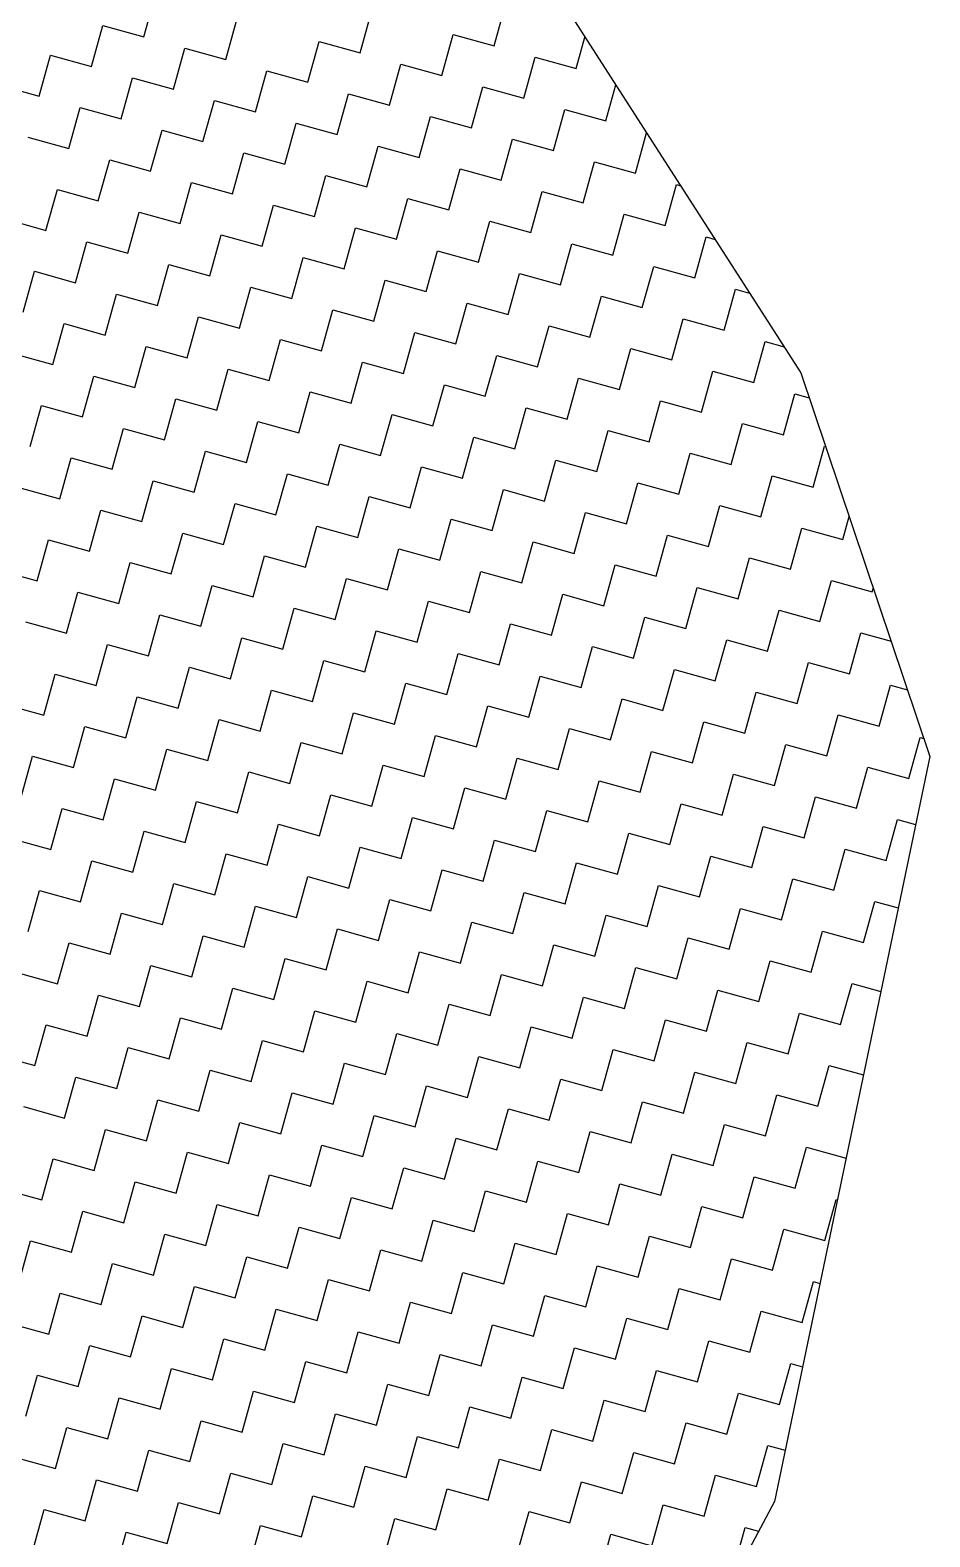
# Model space of a CAD drawing. Header units: metres. Extents: x 291974 to 293244, y 2020596 to 2023640.
# Drawn here: x 292738.7 to 292791.6, y 2022750.4 to 2022839.1 of the extents above; entities that cross this region are included whole.
import ezdxf

# ---------------------------------------------------------------- set-up
doc = ezdxf.new("R2010")
doc.units = ezdxf.units.M
doc.header["$MEASUREMENT"] = 0
doc.layers.add('POLY_HATCH', color=12, linetype='Continuous')

msp = doc.modelspace()

# ---------------------------------------------------------------- linework, layer by layer
at = {"layer": 'POLY_HATCH'}
for p, q in [((292752.433, 2022868.002), (292783.997, 2022818.911)), ((292783.997, 2022818.911), (292791.591, 2022796.335)), ((292791.591, 2022796.335), (292782.449, 2022752.513)), ((292782.449, 2022752.513), (292779.935, 2022747.792))]:
    msp.add_line(p, q, dxfattribs=at)
at = {"layer": 'POLY_HATCH', "linetype": 'Continuous'}
for p, q in [((292745.345, 2022838.669), (292746.013, 2022841.079)), ((292765.966, 2022838.141), (292766.634, 2022840.552)), ((292742.266, 2022836.927), (292742.934, 2022839.337)), ((292742.934, 2022839.337), (292745.345, 2022838.669)), ((292750.166, 2022837.332), (292750.834, 2022839.742)), ((292758.066, 2022837.737), (292758.734, 2022840.147)), ((292762.887, 2022836.399), (292763.555, 2022838.81)), ((292763.555, 2022838.81), (292765.966, 2022838.141)), ((292770.787, 2022836.804), (292771.301, 2022838.657)), ((292739.187, 2022835.185), (292739.855, 2022837.595)), ((292739.855, 2022837.595), (292742.266, 2022836.927)), ((292747.087, 2022835.59), (292747.755, 2022838)), ((292747.755, 2022838), (292750.166, 2022837.332)), ((292754.987, 2022835.995), (292755.655, 2022838.405)), ((292755.655, 2022838.405), (292758.066, 2022837.737)), ((292751.908, 2022834.253), (292752.576, 2022836.663)), ((292752.576, 2022836.663), (292754.987, 2022835.995)), ((292759.808, 2022834.658), (292760.476, 2022837.068)), ((292760.476, 2022837.068), (292762.887, 2022836.399)), ((292767.708, 2022835.062), (292768.376, 2022837.473)), ((292768.376, 2022837.473), (292770.787, 2022836.804)), ((292736.776, 2022835.854), (292739.187, 2022835.185)), ((292744.008, 2022833.848), (292744.676, 2022836.258)), ((292744.676, 2022836.258), (292747.087, 2022835.59)), ((292772.528, 2022833.725), (292773.114, 2022835.837)), ((292748.829, 2022832.511), (292749.497, 2022834.921)), ((292749.497, 2022834.921), (292751.908, 2022834.253)), ((292756.729, 2022832.916), (292757.397, 2022835.326)), ((292757.397, 2022835.326), (292759.808, 2022834.658)), ((292764.629, 2022833.32), (292765.297, 2022835.731)), ((292765.297, 2022835.731), (292767.708, 2022835.062)), ((292740.929, 2022832.106), (292741.597, 2022834.516)), ((292741.597, 2022834.516), (292744.008, 2022833.848)), ((292761.55, 2022831.579), (292762.218, 2022833.989)), ((292762.218, 2022833.989), (292764.629, 2022833.32)), ((292769.449, 2022831.983), (292770.118, 2022834.394)), ((292770.118, 2022834.394), (292772.528, 2022833.725)), ((292745.75, 2022830.769), (292746.418, 2022833.179)), ((292746.418, 2022833.179), (292748.829, 2022832.511)), ((292753.65, 2022831.174), (292754.318, 2022833.584)), ((292754.318, 2022833.584), (292756.729, 2022832.916)), ((292738.518, 2022832.775), (292740.929, 2022832.106)), ((292758.471, 2022829.837), (292759.139, 2022832.247)), ((292759.139, 2022832.247), (292761.55, 2022831.579)), ((292766.37, 2022830.241), (292767.039, 2022832.652)), ((292767.039, 2022832.652), (292769.449, 2022831.983)), ((292774.27, 2022830.646), (292774.928, 2022833.016)), ((292742.671, 2022829.027), (292743.339, 2022831.437)), ((292743.339, 2022831.437), (292745.75, 2022830.769)), ((292750.571, 2022829.432), (292751.239, 2022831.842)), ((292751.239, 2022831.842), (292753.65, 2022831.174)), ((292755.392, 2022828.095), (292756.06, 2022830.505)), ((292756.06, 2022830.505), (292758.471, 2022829.837)), ((292763.291, 2022828.5), (292763.96, 2022830.91)), ((292763.96, 2022830.91), (292766.37, 2022830.241)), ((292771.191, 2022828.904), (292771.86, 2022831.315)), ((292771.86, 2022831.315), (292774.27, 2022830.646)), ((292739.592, 2022827.285), (292740.26, 2022829.696)), ((292740.26, 2022829.696), (292742.671, 2022829.027)), ((292747.492, 2022827.69), (292748.16, 2022830.1)), ((292748.16, 2022830.1), (292750.571, 2022829.432)), ((292768.112, 2022827.162), (292768.781, 2022829.573)), ((292768.781, 2022829.573), (292771.191, 2022828.904)), ((292776.012, 2022827.567), (292776.681, 2022829.978)), ((292776.681, 2022829.978), (292776.925, 2022829.91)), ((292752.313, 2022826.353), (292752.981, 2022828.763)), ((292752.981, 2022828.763), (292755.392, 2022828.095)), ((292760.212, 2022826.758), (292760.881, 2022829.168)), ((292760.881, 2022829.168), (292763.291, 2022828.5)), ((292737.181, 2022827.954), (292739.592, 2022827.285)), ((292744.413, 2022825.948), (292745.081, 2022828.358)), ((292745.081, 2022828.358), (292747.492, 2022827.69)), ((292765.033, 2022825.421), (292765.702, 2022827.831)), ((292765.702, 2022827.831), (292768.112, 2022827.162)), ((292772.933, 2022825.825), (292773.602, 2022828.236)), ((292773.602, 2022828.236), (292776.012, 2022827.567)), ((292749.234, 2022824.611), (292749.902, 2022827.021)), ((292749.902, 2022827.021), (292752.313, 2022826.353)), ((292757.133, 2022825.016), (292757.802, 2022827.426)), ((292757.802, 2022827.426), (292760.212, 2022826.758)), ((292777.754, 2022824.488), (292778.423, 2022826.899)), ((292778.423, 2022826.899), (292778.956, 2022826.751)), ((292741.334, 2022824.206), (292742.002, 2022826.617)), ((292742.002, 2022826.617), (292744.413, 2022825.948)), ((292761.954, 2022823.679), (292762.623, 2022826.089)), ((292762.623, 2022826.089), (292765.033, 2022825.421)), ((292769.854, 2022824.083), (292770.523, 2022826.494)), ((292770.523, 2022826.494), (292772.933, 2022825.825)), ((292746.155, 2022822.869), (292746.823, 2022825.279)), ((292746.823, 2022825.279), (292749.234, 2022824.611)), ((292754.054, 2022823.274), (292754.723, 2022825.684)), ((292754.723, 2022825.684), (292757.133, 2022825.016)), ((292774.675, 2022822.746), (292775.344, 2022825.157)), ((292775.344, 2022825.157), (292777.754, 2022824.488)), ((292738.255, 2022822.464), (292738.923, 2022824.875)), ((292738.923, 2022824.875), (292741.334, 2022824.206)), ((292758.875, 2022821.937), (292759.544, 2022824.347)), ((292759.544, 2022824.347), (292761.954, 2022823.679)), ((292766.775, 2022822.342), (292767.444, 2022824.752)), ((292767.444, 2022824.752), (292769.854, 2022824.083)), ((292743.076, 2022821.127), (292743.744, 2022823.538)), ((292743.744, 2022823.538), (292746.155, 2022822.869)), ((292750.975, 2022821.532), (292751.644, 2022823.942)), ((292751.644, 2022823.942), (292754.054, 2022823.274)), ((292771.596, 2022821.004), (292772.265, 2022823.415)), ((292772.265, 2022823.415), (292774.675, 2022822.746)), ((292779.496, 2022821.409), (292780.165, 2022823.82)), ((292780.165, 2022823.82), (292780.987, 2022823.592)), ((292755.796, 2022820.195), (292756.465, 2022822.605)), ((292756.465, 2022822.605), (292758.875, 2022821.937)), ((292763.696, 2022820.6), (292764.365, 2022823.01)), ((292764.365, 2022823.01), (292766.775, 2022822.342)), ((292739.997, 2022819.385), (292740.665, 2022821.796)), ((292740.665, 2022821.796), (292743.076, 2022821.127)), ((292747.896, 2022819.79), (292748.565, 2022822.2)), ((292748.565, 2022822.2), (292750.975, 2022821.532)), ((292768.517, 2022819.263), (292769.186, 2022821.673)), ((292769.186, 2022821.673), (292771.596, 2022821.004)), ((292776.417, 2022819.667), (292777.086, 2022822.078)), ((292777.086, 2022822.078), (292779.496, 2022821.409)), ((292752.717, 2022818.453), (292753.386, 2022820.863)), ((292753.386, 2022820.863), (292755.796, 2022820.195)), ((292760.617, 2022818.858), (292761.286, 2022821.268)), ((292761.286, 2022821.268), (292763.696, 2022820.6)), ((292781.238, 2022818.33), (292781.907, 2022820.741)), ((292781.907, 2022820.741), (292783.019, 2022820.432)), ((292737.586, 2022820.054), (292739.997, 2022819.385)), ((292744.817, 2022818.048), (292745.486, 2022820.459)), ((292745.486, 2022820.459), (292747.896, 2022819.79)), ((292765.438, 2022817.521), (292766.107, 2022819.931)), ((292766.107, 2022819.931), (292768.517, 2022819.263)), ((292773.338, 2022817.925), (292774.007, 2022820.336)), ((292774.007, 2022820.336), (292776.417, 2022819.667)), ((292749.638, 2022816.711), (292750.307, 2022819.121)), ((292750.307, 2022819.121), (292752.717, 2022818.453)), ((292757.538, 2022817.116), (292758.207, 2022819.526)), ((292758.207, 2022819.526), (292760.617, 2022818.858)), ((292778.159, 2022816.588), (292778.828, 2022818.999)), ((292778.828, 2022818.999), (292781.238, 2022818.33)), ((292741.738, 2022816.306), (292742.407, 2022818.717)), ((292742.407, 2022818.717), (292744.817, 2022818.048)), ((292762.359, 2022815.779), (292763.028, 2022818.189)), ((292763.028, 2022818.189), (292765.438, 2022817.521)), ((292770.259, 2022816.184), (292770.928, 2022818.594)), ((292770.928, 2022818.594), (292773.338, 2022817.925)), ((292746.559, 2022814.969), (292747.228, 2022817.38)), ((292747.228, 2022817.38), (292749.638, 2022816.711)), ((292754.459, 2022815.374), (292755.128, 2022817.784)), ((292755.128, 2022817.784), (292757.538, 2022817.116)), ((292775.08, 2022814.846), (292775.749, 2022817.257)), ((292775.749, 2022817.257), (292778.159, 2022816.588)), ((292782.98, 2022815.251), (292783.649, 2022817.662)), ((292783.649, 2022817.662), (292784.496, 2022817.427)), ((292738.659, 2022814.564), (292739.328, 2022816.975)), ((292739.328, 2022816.975), (292741.738, 2022816.306)), ((292759.28, 2022814.037), (292759.949, 2022816.447)), ((292759.949, 2022816.447), (292762.359, 2022815.779)), ((292767.18, 2022814.442), (292767.849, 2022816.852)), ((292767.849, 2022816.852), (292770.259, 2022816.184)), ((292743.48, 2022813.227), (292744.149, 2022815.638)), ((292744.149, 2022815.638), (292746.559, 2022814.969)), ((292751.38, 2022813.632), (292752.049, 2022816.042)), ((292752.049, 2022816.042), (292754.459, 2022815.374)), ((292772.001, 2022813.105), (292772.67, 2022815.515)), ((292772.67, 2022815.515), (292775.08, 2022814.846)), ((292779.901, 2022813.509), (292780.57, 2022815.92)), ((292780.57, 2022815.92), (292782.98, 2022815.251)), ((292756.201, 2022812.295), (292756.87, 2022814.705)), ((292756.87, 2022814.705), (292759.28, 2022814.037)), ((292764.101, 2022812.7), (292764.77, 2022815.11)), ((292764.77, 2022815.11), (292767.18, 2022814.442)), ((292784.722, 2022812.172), (292785.39, 2022814.583)), ((292785.39, 2022814.583), (292785.459, 2022814.564)), ((292740.401, 2022811.485), (292741.07, 2022813.896)), ((292741.07, 2022813.896), (292743.48, 2022813.227)), ((292748.301, 2022811.89), (292748.97, 2022814.301)), ((292748.97, 2022814.301), (292751.38, 2022813.632)), ((292768.922, 2022811.363), (292769.591, 2022813.773)), ((292769.591, 2022813.773), (292772.001, 2022813.105)), ((292776.822, 2022811.767), (292777.491, 2022814.178)), ((292777.491, 2022814.178), (292779.901, 2022813.509)), ((292753.122, 2022810.553), (292753.791, 2022812.963)), ((292753.791, 2022812.963), (292756.201, 2022812.295)), ((292761.022, 2022810.958), (292761.691, 2022813.368)), ((292761.691, 2022813.368), (292764.101, 2022812.7)), ((292781.643, 2022810.43), (292782.311, 2022812.841)), ((292782.311, 2022812.841), (292784.722, 2022812.172)), ((292737.991, 2022812.154), (292740.401, 2022811.485)), ((292745.222, 2022810.148), (292745.891, 2022812.559)), ((292745.891, 2022812.559), (292748.301, 2022811.89)), ((292765.843, 2022809.621), (292766.512, 2022812.031)), ((292766.512, 2022812.031), (292768.922, 2022811.363)), ((292773.743, 2022810.026), (292774.412, 2022812.436)), ((292774.412, 2022812.436), (292776.822, 2022811.767)), ((292750.043, 2022808.811), (292750.712, 2022811.222)), ((292750.712, 2022811.222), (292753.122, 2022810.553)), ((292757.943, 2022809.216), (292758.612, 2022811.626)), ((292758.612, 2022811.626), (292761.022, 2022810.958)), ((292778.564, 2022808.688), (292779.232, 2022811.099)), ((292779.232, 2022811.099), (292781.643, 2022810.43)), ((292742.143, 2022808.406), (292742.812, 2022810.817)), ((292742.812, 2022810.817), (292745.222, 2022810.148)), ((292762.764, 2022807.879), (292763.433, 2022810.289)), ((292763.433, 2022810.289), (292765.843, 2022809.621)), ((292770.664, 2022808.284), (292771.333, 2022810.694)), ((292771.333, 2022810.694), (292773.743, 2022810.026)), ((292786.464, 2022809.093), (292786.841, 2022810.455)), ((292746.964, 2022807.069), (292747.633, 2022809.48)), ((292747.633, 2022809.48), (292750.043, 2022808.811)), ((292754.864, 2022807.474), (292755.533, 2022809.884)), ((292755.533, 2022809.884), (292757.943, 2022809.216)), ((292775.485, 2022806.947), (292776.153, 2022809.357)), ((292776.153, 2022809.357), (292778.564, 2022808.688)), ((292783.385, 2022807.351), (292784.053, 2022809.762)), ((292784.053, 2022809.762), (292786.464, 2022809.093)), ((292739.064, 2022806.664), (292739.733, 2022809.075)), ((292739.733, 2022809.075), (292742.143, 2022808.406)), ((292759.685, 2022806.137), (292760.354, 2022808.547)), ((292760.354, 2022808.547), (292762.764, 2022807.879)), ((292767.585, 2022806.542), (292768.254, 2022808.952)), ((292768.254, 2022808.952), (292770.664, 2022808.284)), ((292743.885, 2022805.327), (292744.554, 2022807.738)), ((292744.554, 2022807.738), (292746.964, 2022807.069)), ((292751.785, 2022805.732), (292752.454, 2022808.143)), ((292752.454, 2022808.143), (292754.864, 2022807.474)), ((292772.406, 2022805.205), (292773.074, 2022807.615)), ((292773.074, 2022807.615), (292775.485, 2022806.947)), ((292780.306, 2022805.609), (292780.974, 2022808.02)), ((292780.974, 2022808.02), (292783.385, 2022807.351)), ((292736.654, 2022807.333), (292739.064, 2022806.664)), ((292756.606, 2022804.395), (292757.275, 2022806.805)), ((292757.275, 2022806.805), (292759.685, 2022806.137)), ((292764.506, 2022804.8), (292765.175, 2022807.21)), ((292765.175, 2022807.21), (292767.585, 2022806.542)), ((292785.127, 2022804.272), (292785.795, 2022806.683)), ((292785.795, 2022806.683), (292788.206, 2022806.014)), ((292740.806, 2022803.585), (292741.475, 2022805.996)), ((292741.475, 2022805.996), (292743.885, 2022805.327)), ((292748.706, 2022803.99), (292749.375, 2022806.401)), ((292749.375, 2022806.401), (292751.785, 2022805.732)), ((292769.327, 2022803.463), (292769.995, 2022805.873)), ((292769.995, 2022805.873), (292772.406, 2022805.205)), ((292777.227, 2022803.868), (292777.895, 2022806.278)), ((292777.895, 2022806.278), (292780.306, 2022805.609)), ((292788.206, 2022806.014), (292788.264, 2022806.225)), ((292753.527, 2022802.653), (292754.196, 2022805.064)), ((292754.196, 2022805.064), (292756.606, 2022804.395)), ((292761.427, 2022803.058), (292762.096, 2022805.468)), ((292762.096, 2022805.468), (292764.506, 2022804.8)), ((292782.048, 2022802.53), (292782.716, 2022804.941)), ((292782.716, 2022804.941), (292785.127, 2022804.272)), ((292738.396, 2022804.254), (292740.806, 2022803.585)), ((292745.627, 2022802.248), (292746.296, 2022804.659)), ((292746.296, 2022804.659), (292748.706, 2022803.99)), ((292766.248, 2022801.721), (292766.916, 2022804.131)), ((292766.916, 2022804.131), (292769.327, 2022803.463)), ((292774.148, 2022802.126), (292774.816, 2022804.536)), ((292774.816, 2022804.536), (292777.227, 2022803.868)), ((292750.448, 2022800.911), (292751.117, 2022803.322)), ((292751.117, 2022803.322), (292753.527, 2022802.653)), ((292758.348, 2022801.316), (292759.017, 2022803.726)), ((292759.017, 2022803.726), (292761.427, 2022803.058)), ((292778.969, 2022800.789), (292779.637, 2022803.199)), ((292779.637, 2022803.199), (292782.048, 2022802.53)), ((292786.869, 2022801.193), (292787.537, 2022803.604)), ((292787.537, 2022803.604), (292789.311, 2022803.112)), ((292742.548, 2022800.506), (292743.217, 2022802.917)), ((292743.217, 2022802.917), (292745.627, 2022802.248)), ((292763.169, 2022799.979), (292763.837, 2022802.389)), ((292763.837, 2022802.389), (292766.248, 2022801.721)), ((292771.069, 2022800.384), (292771.737, 2022802.794)), ((292771.737, 2022802.794), (292774.148, 2022802.126)), ((292747.369, 2022799.169), (292748.038, 2022801.58)), ((292748.038, 2022801.58), (292750.448, 2022800.911)), ((292755.269, 2022799.574), (292755.938, 2022801.985)), ((292755.938, 2022801.985), (292758.348, 2022801.316)), ((292775.89, 2022799.047), (292776.558, 2022801.457)), ((292776.558, 2022801.457), (292778.969, 2022800.789)), ((292783.79, 2022799.451), (292784.458, 2022801.862)), ((292784.458, 2022801.862), (292786.869, 2022801.193)), ((292739.469, 2022798.764), (292740.138, 2022801.175)), ((292740.138, 2022801.175), (292742.548, 2022800.506)), ((292760.09, 2022798.237), (292760.758, 2022800.647)), ((292760.758, 2022800.647), (292763.169, 2022799.979)), ((292767.99, 2022798.642), (292768.658, 2022801.052)), ((292768.658, 2022801.052), (292771.069, 2022800.384)), ((292788.611, 2022798.114), (292789.279, 2022800.525)), ((292789.279, 2022800.525), (292790.274, 2022800.249)), ((292737.059, 2022799.433), (292739.469, 2022798.764)), ((292744.29, 2022797.427), (292744.959, 2022799.838)), ((292744.959, 2022799.838), (292747.369, 2022799.169)), ((292752.19, 2022797.832), (292752.859, 2022800.243)), ((292752.859, 2022800.243), (292755.269, 2022799.574)), ((292772.811, 2022797.305), (292773.479, 2022799.715)), ((292773.479, 2022799.715), (292775.89, 2022799.047)), ((292780.711, 2022797.71), (292781.379, 2022800.12)), ((292781.379, 2022800.12), (292783.79, 2022799.451)), ((292757.011, 2022796.495), (292757.679, 2022798.906)), ((292757.679, 2022798.906), (292760.09, 2022798.237)), ((292764.911, 2022796.9), (292765.579, 2022799.31)), ((292765.579, 2022799.31), (292767.99, 2022798.642)), ((292785.532, 2022796.372), (292786.2, 2022798.783)), ((292786.2, 2022798.783), (292788.611, 2022798.114)), ((292741.211, 2022795.685), (292741.88, 2022798.096)), ((292741.88, 2022798.096), (292744.29, 2022797.427)), ((292749.111, 2022796.09), (292749.78, 2022798.501)), ((292749.78, 2022798.501), (292752.19, 2022797.832)), ((292769.732, 2022795.563), (292770.4, 2022797.973)), ((292770.4, 2022797.973), (292772.811, 2022797.305)), ((292777.632, 2022795.968), (292778.3, 2022798.378)), ((292778.3, 2022798.378), (292780.711, 2022797.71)), ((292746.032, 2022794.348), (292746.701, 2022796.759)), ((292746.701, 2022796.759), (292749.111, 2022796.09)), ((292753.932, 2022794.753), (292754.6, 2022797.164)), ((292754.6, 2022797.164), (292757.011, 2022796.495)), ((292761.832, 2022795.158), (292762.5, 2022797.568)), ((292762.5, 2022797.568), (292764.911, 2022796.9)), ((292782.453, 2022794.631), (292783.121, 2022797.041)), ((292783.121, 2022797.041), (292785.532, 2022796.372)), ((292790.353, 2022795.035), (292791.021, 2022797.446)), ((292791.021, 2022797.446), (292791.237, 2022797.386)), ((292738.132, 2022793.943), (292738.801, 2022796.354)), ((292738.801, 2022796.354), (292741.211, 2022795.685)), ((292766.653, 2022793.821), (292767.321, 2022796.231)), ((292767.321, 2022796.231), (292769.732, 2022795.563)), ((292774.553, 2022794.226), (292775.221, 2022796.636)), ((292775.221, 2022796.636), (292777.632, 2022795.968)), ((292742.953, 2022792.606), (292743.622, 2022795.017)), ((292743.622, 2022795.017), (292746.032, 2022794.348)), ((292750.853, 2022793.011), (292751.521, 2022795.422)), ((292751.521, 2022795.422), (292753.932, 2022794.753)), ((292758.753, 2022793.416), (292759.421, 2022795.827)), ((292759.421, 2022795.827), (292761.832, 2022795.158)), ((292779.374, 2022792.889), (292780.042, 2022795.299)), ((292780.042, 2022795.299), (292782.453, 2022794.631)), ((292787.274, 2022793.293), (292787.942, 2022795.704)), ((292787.942, 2022795.704), (292790.353, 2022795.035)), ((292763.574, 2022792.079), (292764.242, 2022794.489)), ((292764.242, 2022794.489), (292766.653, 2022793.821)), ((292771.474, 2022792.484), (292772.142, 2022794.894)), ((292772.142, 2022794.894), (292774.553, 2022794.226)), ((292739.874, 2022790.864), (292740.543, 2022793.275)), ((292740.543, 2022793.275), (292742.953, 2022792.606)), ((292747.774, 2022791.269), (292748.442, 2022793.68)), ((292748.442, 2022793.68), (292750.853, 2022793.011)), ((292755.674, 2022791.674), (292756.342, 2022794.085)), ((292756.342, 2022794.085), (292758.753, 2022793.416)), ((292776.295, 2022791.147), (292776.963, 2022793.557)), ((292776.963, 2022793.557), (292779.374, 2022792.889)), ((292784.195, 2022791.552), (292784.863, 2022793.962)), ((292784.863, 2022793.962), (292787.274, 2022793.293)), ((292752.595, 2022789.932), (292753.263, 2022792.343)), ((292753.263, 2022792.343), (292755.674, 2022791.674)), ((292760.495, 2022790.337), (292761.163, 2022792.748)), ((292761.163, 2022792.748), (292763.574, 2022792.079)), ((292768.395, 2022790.742), (292769.063, 2022793.152)), ((292769.063, 2022793.152), (292771.474, 2022792.484)), ((292789.015, 2022790.214), (292789.684, 2022792.625)), ((292789.684, 2022792.625), (292790.755, 2022792.328)), ((292737.464, 2022791.533), (292739.874, 2022790.864)), ((292744.695, 2022789.527), (292745.363, 2022791.938)), ((292745.363, 2022791.938), (292747.774, 2022791.269)), ((292773.216, 2022789.405), (292773.884, 2022791.815)), ((292773.884, 2022791.815), (292776.295, 2022791.147)), ((292781.116, 2022789.81), (292781.784, 2022792.22)), ((292781.784, 2022792.22), (292784.195, 2022791.552)), ((292749.516, 2022788.19), (292750.184, 2022790.601)), ((292750.184, 2022790.601), (292752.595, 2022789.932)), ((292757.416, 2022788.595), (292758.084, 2022791.006)), ((292758.084, 2022791.006), (292760.495, 2022790.337)), ((292765.316, 2022789), (292765.984, 2022791.41)), ((292765.984, 2022791.41), (292768.395, 2022790.742)), ((292785.936, 2022788.473), (292786.605, 2022790.883)), ((292786.605, 2022790.883), (292789.015, 2022790.214)), ((292741.616, 2022787.785), (292742.284, 2022790.196)), ((292742.284, 2022790.196), (292744.695, 2022789.527)), ((292762.237, 2022787.258), (292762.905, 2022789.669)), ((292762.905, 2022789.669), (292765.316, 2022789)), ((292770.137, 2022787.663), (292770.805, 2022790.073)), ((292770.805, 2022790.073), (292773.216, 2022789.405)), ((292778.037, 2022788.068), (292778.705, 2022790.478)), ((292778.705, 2022790.478), (292781.116, 2022789.81)), ((292746.437, 2022786.448), (292747.105, 2022788.859)), ((292747.105, 2022788.859), (292749.516, 2022788.19)), ((292754.337, 2022786.853), (292755.005, 2022789.264)), ((292755.005, 2022789.264), (292757.416, 2022788.595)), ((292782.857, 2022786.731), (292783.526, 2022789.141)), ((292783.526, 2022789.141), (292785.936, 2022788.473)), ((292738.537, 2022786.044), (292739.205, 2022788.454)), ((292739.205, 2022788.454), (292741.616, 2022787.785)), ((292759.158, 2022785.516), (292759.826, 2022787.927)), ((292759.826, 2022787.927), (292762.237, 2022787.258)), ((292767.058, 2022785.921), (292767.726, 2022788.331)), ((292767.726, 2022788.331), (292770.137, 2022787.663)), ((292774.958, 2022786.326), (292775.626, 2022788.736)), ((292775.626, 2022788.736), (292778.037, 2022788.068)), ((292743.358, 2022784.706), (292744.026, 2022787.117)), ((292744.026, 2022787.117), (292746.437, 2022786.448)), ((292751.258, 2022785.111), (292751.926, 2022787.522)), ((292751.926, 2022787.522), (292754.337, 2022786.853)), ((292779.778, 2022784.989), (292780.447, 2022787.399)), ((292780.447, 2022787.399), (292782.857, 2022786.731)), ((292787.678, 2022785.394), (292788.347, 2022787.804)), ((292788.347, 2022787.804), (292789.731, 2022787.42)), ((292756.079, 2022783.774), (292756.747, 2022786.185)), ((292756.747, 2022786.185), (292759.158, 2022785.516)), ((292763.979, 2022784.179), (292764.647, 2022786.59)), ((292764.647, 2022786.59), (292767.058, 2022785.921)), ((292771.879, 2022784.584), (292772.547, 2022786.994)), ((292772.547, 2022786.994), (292774.958, 2022786.326)), ((292740.279, 2022782.965), (292740.947, 2022785.375)), ((292740.947, 2022785.375), (292743.358, 2022784.706)), ((292748.179, 2022783.369), (292748.847, 2022785.78)), ((292748.847, 2022785.78), (292751.258, 2022785.111)), ((292768.8, 2022782.842), (292769.468, 2022785.252)), ((292769.468, 2022785.252), (292771.879, 2022784.584)), ((292776.699, 2022783.247), (292777.368, 2022785.657)), ((292777.368, 2022785.657), (292779.778, 2022784.989)), ((292784.599, 2022783.652), (292785.268, 2022786.062)), ((292785.268, 2022786.062), (292787.678, 2022785.394)), ((292753, 2022782.032), (292753.668, 2022784.443)), ((292753.668, 2022784.443), (292756.079, 2022783.774)), ((292760.9, 2022782.437), (292761.568, 2022784.848)), ((292761.568, 2022784.848), (292763.979, 2022784.179)), ((292737.868, 2022783.633), (292740.279, 2022782.965)), ((292745.1, 2022781.627), (292745.768, 2022784.038)), ((292745.768, 2022784.038), (292748.179, 2022783.369)), ((292765.721, 2022781.1), (292766.389, 2022783.511)), ((292766.389, 2022783.511), (292768.8, 2022782.842)), ((292773.62, 2022781.505), (292774.289, 2022783.915)), ((292774.289, 2022783.915), (292776.699, 2022783.247)), ((292781.52, 2022781.91), (292782.189, 2022784.32)), ((292782.189, 2022784.32), (292784.599, 2022783.652)), ((292749.921, 2022780.29), (292750.589, 2022782.701)), ((292750.589, 2022782.701), (292753, 2022782.032)), ((292757.821, 2022780.695), (292758.489, 2022783.106)), ((292758.489, 2022783.106), (292760.9, 2022782.437)), ((292778.441, 2022780.168), (292779.11, 2022782.578)), ((292779.11, 2022782.578), (292781.52, 2022781.91)), ((292786.341, 2022780.573), (292787.01, 2022782.983)), ((292787.01, 2022782.983), (292788.707, 2022782.512)), ((292742.021, 2022779.886), (292742.689, 2022782.296)), ((292742.689, 2022782.296), (292745.1, 2022781.627)), ((292762.642, 2022779.358), (292763.31, 2022781.769)), ((292763.31, 2022781.769), (292765.721, 2022781.1)), ((292770.541, 2022779.763), (292771.21, 2022782.173)), ((292771.21, 2022782.173), (292773.62, 2022781.505)), ((292746.842, 2022778.548), (292747.51, 2022780.959)), ((292747.51, 2022780.959), (292749.921, 2022780.29)), ((292754.742, 2022778.953), (292755.41, 2022781.364)), ((292755.41, 2022781.364), (292757.821, 2022780.695)), ((292775.362, 2022778.426), (292776.031, 2022780.836)), ((292776.031, 2022780.836), (292778.441, 2022780.168)), ((292783.262, 2022778.831), (292783.931, 2022781.241)), ((292783.931, 2022781.241), (292786.341, 2022780.573)), ((292738.942, 2022778.144), (292739.61, 2022780.554)), ((292739.61, 2022780.554), (292742.021, 2022779.886)), ((292759.563, 2022777.616), (292760.231, 2022780.027)), ((292760.231, 2022780.027), (292762.642, 2022779.358)), ((292767.462, 2022778.021), (292768.131, 2022780.432)), ((292768.131, 2022780.432), (292770.541, 2022779.763)), ((292743.763, 2022776.807), (292744.431, 2022779.217)), ((292744.431, 2022779.217), (292746.842, 2022778.548)), ((292751.663, 2022777.211), (292752.331, 2022779.622)), ((292752.331, 2022779.622), (292754.742, 2022778.953)), ((292772.283, 2022776.684), (292772.952, 2022779.094)), ((292772.952, 2022779.094), (292775.362, 2022778.426)), ((292780.183, 2022777.089), (292780.852, 2022779.499)), ((292780.852, 2022779.499), (292783.262, 2022778.831)), ((292736.531, 2022778.812), (292738.942, 2022778.144)), ((292756.484, 2022775.874), (292757.152, 2022778.285)), ((292757.152, 2022778.285), (292759.563, 2022777.616)), ((292764.383, 2022776.279), (292765.052, 2022778.69)), ((292765.052, 2022778.69), (292767.462, 2022778.021)), ((292785.004, 2022775.752), (292785.673, 2022778.162)), ((292785.673, 2022778.162), (292787.683, 2022777.605)), ((292740.684, 2022775.065), (292741.352, 2022777.475)), ((292741.352, 2022777.475), (292743.763, 2022776.807)), ((292748.584, 2022775.469), (292749.252, 2022777.88)), ((292749.252, 2022777.88), (292751.663, 2022777.211)), ((292769.204, 2022774.942), (292769.873, 2022777.353)), ((292769.873, 2022777.353), (292772.283, 2022776.684)), ((292777.104, 2022775.347), (292777.773, 2022777.757)), ((292777.773, 2022777.757), (292780.183, 2022777.089)), ((292753.405, 2022774.132), (292754.073, 2022776.543)), ((292754.073, 2022776.543), (292756.484, 2022775.874)), ((292761.304, 2022774.537), (292761.973, 2022776.948)), ((292761.973, 2022776.948), (292764.383, 2022776.279)), ((292781.925, 2022774.01), (292782.594, 2022776.42)), ((292782.594, 2022776.42), (292785.004, 2022775.752)), ((292738.273, 2022775.733), (292740.684, 2022775.065)), ((292745.505, 2022773.728), (292746.173, 2022776.138)), ((292746.173, 2022776.138), (292748.584, 2022775.469)), ((292766.125, 2022773.2), (292766.794, 2022775.611)), ((292766.794, 2022775.611), (292769.204, 2022774.942)), ((292774.025, 2022773.605), (292774.694, 2022776.015)), ((292774.694, 2022776.015), (292777.104, 2022775.347)), ((292750.326, 2022772.39), (292750.994, 2022774.801)), ((292750.994, 2022774.801), (292753.405, 2022774.132)), ((292758.225, 2022772.795), (292758.894, 2022775.206)), ((292758.894, 2022775.206), (292761.304, 2022774.537)), ((292778.846, 2022772.268), (292779.515, 2022774.678)), ((292779.515, 2022774.678), (292781.925, 2022774.01)), ((292742.426, 2022771.986), (292743.094, 2022774.396)), ((292743.094, 2022774.396), (292745.505, 2022773.728)), ((292763.046, 2022771.458), (292763.715, 2022773.869)), ((292763.715, 2022773.869), (292766.125, 2022773.2)), ((292770.946, 2022771.863), (292771.615, 2022774.274)), ((292771.615, 2022774.274), (292774.025, 2022773.605)), ((292747.247, 2022770.649), (292747.915, 2022773.059)), ((292747.915, 2022773.059), (292750.326, 2022772.39)), ((292755.146, 2022771.053), (292755.815, 2022773.464)), ((292755.815, 2022773.464), (292758.225, 2022772.795)), ((292775.767, 2022770.526), (292776.436, 2022772.936)), ((292776.436, 2022772.936), (292778.846, 2022772.268)), ((292783.667, 2022770.931), (292784.336, 2022773.341)), ((292784.336, 2022773.341), (292786.659, 2022772.697)), ((292739.347, 2022770.244), (292740.015, 2022772.654)), ((292740.015, 2022772.654), (292742.426, 2022771.986)), ((292759.967, 2022769.716), (292760.636, 2022772.127)), ((292760.636, 2022772.127), (292763.046, 2022771.458)), ((292767.867, 2022770.121), (292768.536, 2022772.532)), ((292768.536, 2022772.532), (292770.946, 2022771.863)), ((292744.168, 2022768.907), (292744.836, 2022771.317)), ((292744.836, 2022771.317), (292747.247, 2022770.649)), ((292752.067, 2022769.311), (292752.736, 2022771.722)), ((292752.736, 2022771.722), (292755.146, 2022771.053)), ((292772.688, 2022768.784), (292773.357, 2022771.195)), ((292773.357, 2022771.195), (292775.767, 2022770.526)), ((292780.588, 2022769.189), (292781.257, 2022771.599)), ((292781.257, 2022771.599), (292783.667, 2022770.931)), ((292736.936, 2022770.912), (292739.347, 2022770.244)), ((292756.888, 2022767.974), (292757.557, 2022770.385)), ((292757.557, 2022770.385), (292759.967, 2022769.716)), ((292764.788, 2022768.379), (292765.457, 2022770.79)), ((292765.457, 2022770.79), (292767.867, 2022770.121)), ((292785.409, 2022767.852), (292786.078, 2022770.262)), ((292786.078, 2022770.262), (292786.147, 2022770.243)), ((292741.089, 2022767.165), (292741.757, 2022769.575)), ((292741.757, 2022769.575), (292744.168, 2022768.907)), ((292748.988, 2022767.57), (292749.657, 2022769.98)), ((292749.657, 2022769.98), (292752.067, 2022769.311)), ((292769.609, 2022767.042), (292770.278, 2022769.453)), ((292770.278, 2022769.453), (292772.688, 2022768.784)), ((292777.509, 2022767.447), (292778.178, 2022769.857)), ((292778.178, 2022769.857), (292780.588, 2022769.189)), ((292753.809, 2022766.232), (292754.478, 2022768.643)), ((292754.478, 2022768.643), (292756.888, 2022767.974)), ((292761.709, 2022766.637), (292762.378, 2022769.048)), ((292762.378, 2022769.048), (292764.788, 2022768.379)), ((292782.33, 2022766.11), (292782.999, 2022768.52)), ((292782.999, 2022768.52), (292785.409, 2022767.852)), ((292738.01, 2022765.423), (292738.678, 2022767.833)), ((292738.678, 2022767.833), (292741.089, 2022767.165)), ((292745.909, 2022765.828), (292746.578, 2022768.238)), ((292746.578, 2022768.238), (292748.988, 2022767.57)), ((292766.53, 2022765.3), (292767.199, 2022767.711)), ((292767.199, 2022767.711), (292769.609, 2022767.042)), ((292774.43, 2022765.705), (292775.099, 2022768.116)), ((292775.099, 2022768.116), (292777.509, 2022767.447)), ((292750.73, 2022764.491), (292751.399, 2022766.901)), ((292751.399, 2022766.901), (292753.809, 2022766.232)), ((292758.63, 2022764.895), (292759.299, 2022767.306)), ((292759.299, 2022767.306), (292761.709, 2022766.637)), ((292779.251, 2022764.368), (292779.92, 2022766.778)), ((292779.92, 2022766.778), (292782.33, 2022766.11)), ((292742.83, 2022764.086), (292743.499, 2022766.496)), ((292743.499, 2022766.496), (292745.909, 2022765.828)), ((292763.451, 2022763.558), (292764.12, 2022765.969)), ((292764.12, 2022765.969), (292766.53, 2022765.3)), ((292771.351, 2022763.963), (292772.02, 2022766.374)), ((292772.02, 2022766.374), (292774.43, 2022765.705)), ((292747.651, 2022762.749), (292748.32, 2022765.159)), ((292748.32, 2022765.159), (292750.73, 2022764.491)), ((292755.551, 2022763.153), (292756.22, 2022765.564)), ((292756.22, 2022765.564), (292758.63, 2022764.895)), ((292776.172, 2022762.626), (292776.841, 2022765.037)), ((292776.841, 2022765.037), (292779.251, 2022764.368)), ((292784.072, 2022763.031), (292784.74, 2022765.441)), ((292784.74, 2022765.441), (292785.124, 2022765.335)), ((292739.751, 2022762.344), (292740.42, 2022764.754)), ((292740.42, 2022764.754), (292742.83, 2022764.086)), ((292760.372, 2022761.816), (292761.041, 2022764.227)), ((292761.041, 2022764.227), (292763.451, 2022763.558)), ((292768.272, 2022762.221), (292768.941, 2022764.632)), ((292768.941, 2022764.632), (292771.351, 2022763.963)), ((292744.572, 2022761.007), (292745.241, 2022763.417)), ((292745.241, 2022763.417), (292747.651, 2022762.749)), ((292752.472, 2022761.412), (292753.141, 2022763.822)), ((292753.141, 2022763.822), (292755.551, 2022763.153)), ((292773.093, 2022760.884), (292773.762, 2022763.295)), ((292773.762, 2022763.295), (292776.172, 2022762.626)), ((292780.993, 2022761.289), (292781.661, 2022763.699)), ((292781.661, 2022763.699), (292784.072, 2022763.031)), ((292737.341, 2022763.012), (292739.751, 2022762.344)), ((292757.293, 2022760.074), (292757.962, 2022762.485)), ((292757.962, 2022762.485), (292760.372, 2022761.816)), ((292765.193, 2022760.479), (292765.862, 2022762.89)), ((292765.862, 2022762.89), (292768.272, 2022762.221)), ((292741.493, 2022759.265), (292742.162, 2022761.675)), ((292742.162, 2022761.675), (292744.572, 2022761.007)), ((292749.393, 2022759.67), (292750.062, 2022762.08)), ((292750.062, 2022762.08), (292752.472, 2022761.412)), ((292770.014, 2022759.142), (292770.683, 2022761.553)), ((292770.683, 2022761.553), (292773.093, 2022760.884)), ((292777.914, 2022759.547), (292778.582, 2022761.958)), ((292778.582, 2022761.958), (292780.993, 2022761.289)), ((292754.214, 2022758.333), (292754.883, 2022760.743)), ((292754.883, 2022760.743), (292757.293, 2022760.074)), ((292762.114, 2022758.737), (292762.783, 2022761.148)), ((292762.783, 2022761.148), (292765.193, 2022760.479)), ((292782.735, 2022758.21), (292783.403, 2022760.62)), ((292783.403, 2022760.62), (292784.1, 2022760.427)), ((292738.414, 2022757.523), (292739.083, 2022759.933)), ((292739.083, 2022759.933), (292741.493, 2022759.265)), ((292746.314, 2022757.928), (292746.983, 2022760.338)), ((292746.983, 2022760.338), (292749.393, 2022759.67)), ((292766.935, 2022757.4), (292767.604, 2022759.811)), ((292767.604, 2022759.811), (292770.014, 2022759.142)), ((292774.835, 2022757.805), (292775.503, 2022760.216)), ((292775.503, 2022760.216), (292777.914, 2022759.547)), ((292751.135, 2022756.591), (292751.804, 2022759.001)), ((292751.804, 2022759.001), (292754.214, 2022758.333)), ((292759.035, 2022756.995), (292759.704, 2022759.406)), ((292759.704, 2022759.406), (292762.114, 2022758.737)), ((292779.656, 2022756.468), (292780.324, 2022758.879)), ((292780.324, 2022758.879), (292782.735, 2022758.21)), ((292743.235, 2022756.186), (292743.904, 2022758.596)), ((292743.904, 2022758.596), (292746.314, 2022757.928)), ((292763.856, 2022755.658), (292764.525, 2022758.069)), ((292764.525, 2022758.069), (292766.935, 2022757.4)), ((292771.756, 2022756.063), (292772.424, 2022758.474)), ((292772.424, 2022758.474), (292774.835, 2022757.805)), ((292748.056, 2022754.849), (292748.725, 2022757.259)), ((292748.725, 2022757.259), (292751.135, 2022756.591)), ((292755.956, 2022755.254), (292756.625, 2022757.664)), ((292756.625, 2022757.664), (292759.035, 2022756.995)), ((292776.577, 2022754.726), (292777.245, 2022757.137)), ((292777.245, 2022757.137), (292779.656, 2022756.468)), ((292740.156, 2022754.444), (292740.825, 2022756.854)), ((292740.825, 2022756.854), (292743.235, 2022756.186)), ((292760.777, 2022753.916), (292761.446, 2022756.327)), ((292761.446, 2022756.327), (292763.856, 2022755.658)), ((292768.677, 2022754.321), (292769.345, 2022756.732)), ((292769.345, 2022756.732), (292771.756, 2022756.063)), ((292737.746, 2022755.112), (292740.156, 2022754.444)), ((292744.977, 2022753.107), (292745.646, 2022755.517)), ((292745.646, 2022755.517), (292748.056, 2022754.849)), ((292752.877, 2022753.512), (292753.546, 2022755.922)), ((292753.546, 2022755.922), (292755.956, 2022755.254)), ((292773.498, 2022752.984), (292774.166, 2022755.395)), ((292774.166, 2022755.395), (292776.577, 2022754.726)), ((292781.398, 2022753.389), (292782.066, 2022755.8)), ((292782.066, 2022755.8), (292783.076, 2022755.52)), ((292757.698, 2022752.175), (292758.367, 2022754.585)), ((292758.367, 2022754.585), (292760.777, 2022753.916)), ((292765.598, 2022752.579), (292766.266, 2022754.99)), ((292766.266, 2022754.99), (292768.677, 2022754.321)), ((292741.898, 2022751.365), (292742.567, 2022753.775)), ((292742.567, 2022753.775), (292744.977, 2022753.107)), ((292749.798, 2022751.77), (292750.467, 2022754.18)), ((292750.467, 2022754.18), (292752.877, 2022753.512)), ((292770.419, 2022751.242), (292771.087, 2022753.653)), ((292771.087, 2022753.653), (292773.498, 2022752.984)), ((292778.319, 2022751.647), (292778.987, 2022754.058)), ((292778.987, 2022754.058), (292781.398, 2022753.389)), ((292746.719, 2022750.028), (292747.388, 2022752.438)), ((292747.388, 2022752.438), (292749.798, 2022751.77)), ((292754.619, 2022750.433), (292755.288, 2022752.843)), ((292755.288, 2022752.843), (292757.698, 2022752.175)), ((292762.519, 2022750.837), (292763.187, 2022753.248)), ((292763.187, 2022753.248), (292765.598, 2022752.579)), ((292738.819, 2022749.623), (292739.488, 2022752.033)), ((292739.488, 2022752.033), (292741.898, 2022751.365)), ((292767.34, 2022749.5), (292768.008, 2022751.911)), ((292768.008, 2022751.911), (292770.419, 2022751.242)), ((292775.24, 2022749.905), (292775.908, 2022752.316)), ((292775.908, 2022752.316), (292778.319, 2022751.647)), ((292743.64, 2022748.286), (292744.309, 2022750.696)), ((292744.309, 2022750.696), (292746.719, 2022750.028)), ((292751.54, 2022748.691), (292752.209, 2022751.101)), ((292752.209, 2022751.101), (292754.619, 2022750.433)), ((292759.44, 2022749.096), (292760.108, 2022751.506)), ((292760.108, 2022751.506), (292762.519, 2022750.837)), ((292780.061, 2022748.568), (292780.729, 2022750.979)), ((292780.729, 2022750.979), (292781.515, 2022750.761)), ((292772.161, 2022748.163), (292772.829, 2022750.574)), ((292772.829, 2022750.574), (292775.24, 2022749.905))]:
    msp.add_line(p, q, dxfattribs=at)

doc.saveas('drawing.dxf')
